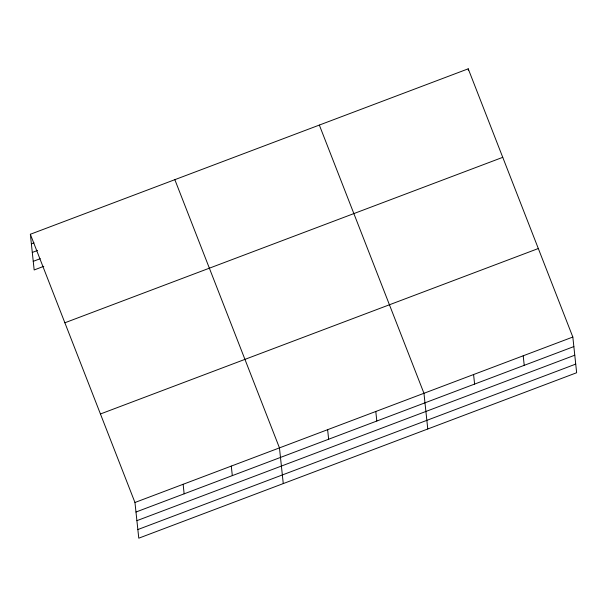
<?xml version="1.0" encoding="UTF-8"?>
<svg xmlns="http://www.w3.org/2000/svg" width="607" height="607" viewBox="0 0 607 607"><rect width="100%" height="100%" fill="white"/><g stroke="black" fill="none" stroke-linecap="round" stroke-linejoin="round"><path stroke-width="0.91" d="M30.35 234.264L468.225 68.819L572.833 337.037L576.65 372.736L138.775 538.181L134.959 502.49L30.35 234.264L34.167 269.963L43.795 266.321M31.367 243.809L34 242.815M32.292 252.436L37.543 250.456M33.241 261.329L40.252 258.681M64.873 322.78L502.748 157.334M100.443 413.974L538.31 248.529M134.959 502.49L572.833 337.037M135.983 512.027L573.858 346.582M136.901 520.662L574.776 355.209M137.857 529.554L575.724 364.101M319.343 125.072L423.959 393.29L427.776 428.982M174.846 179.672L279.463 447.89L283.272 483.582M523.211 355.793L524.228 365.331M468.225 68.819L468.407 70.556M473.581 374.542L474.606 384.087M375.794 411.493L376.81 421.03M327.628 429.688L328.645 439.233M231.297 466.093L232.314 475.63M183.132 484.287L184.149 493.832"/></g></svg>
